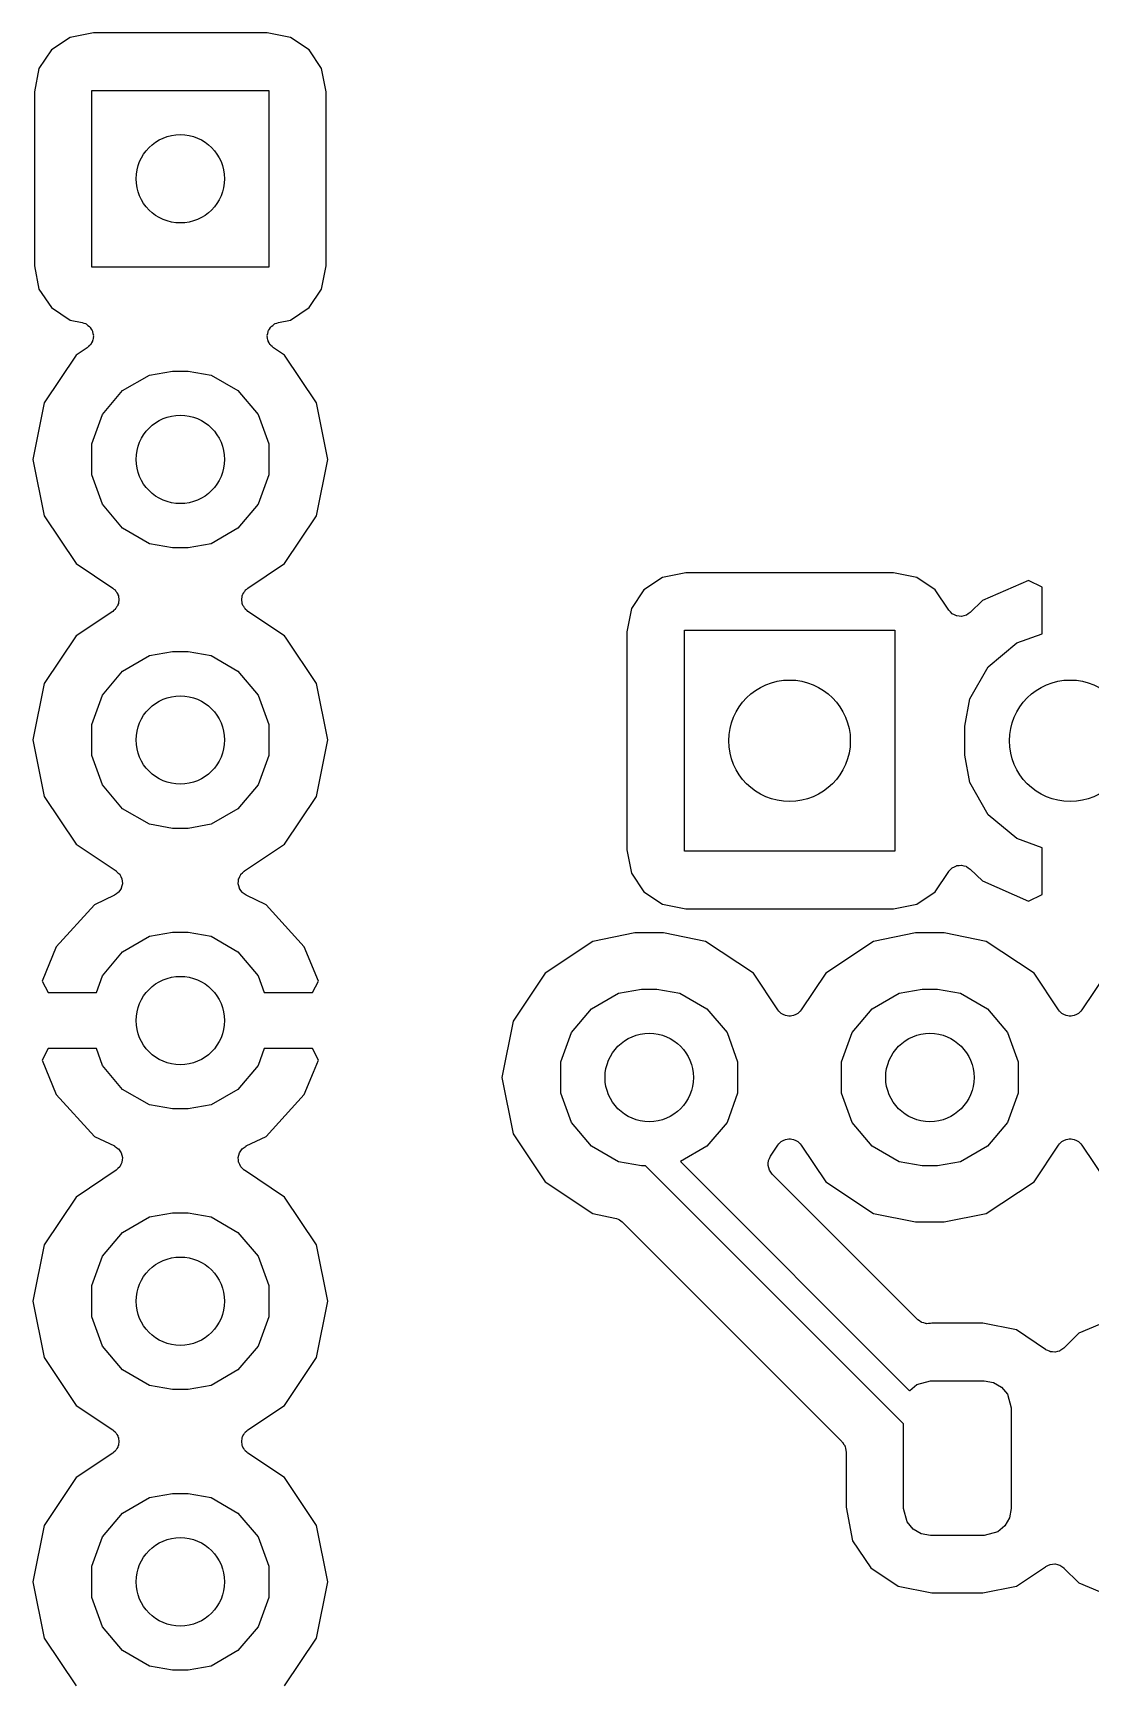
# Model space of a CAD drawing. Extents: x 202.7 to 262.5, y -125.5 to -33.7.
# Drawn here: x 241.85 to 251.41, y -90.74 to -75.85 of the extents above; entities that cross this region are included whole.
import ezdxf

# ---------------------------------------------------------------- set-up
doc = ezdxf.new("R2010")
doc.units = 0
doc.header["$MEASUREMENT"] = 0
doc.layers.add('BLACK', color=7, linetype='CONTINUOUS')

msp = doc.modelspace()

# ---------------------------------------------------------------- linework, layer by layer
at = {"layer": 'BLACK', "linetype": 'CONTINUOUS'}
for p, q in [((242.182, -75.8915), (242.014, -76.0038)), ((242.393, -75.8496), (242.182, -75.8915)), ((243.967, -75.8496), (242.393, -75.8496)), ((244.178, -75.8915), (243.967, -75.8496)), ((244.346, -76.0038), (244.178, -75.8915)), ((242.014, -76.0038), (241.901, -76.1718)), ((244.459, -76.1718), (244.346, -76.0038)), ((241.901, -76.1718), (241.86, -76.3825)), ((244.5, -76.3825), (244.459, -76.1718)), ((241.86, -76.3825), (241.86, -77.9575)), ((242.38, -77.97), (242.38, -76.37)), ((242.38, -76.37), (243.98, -76.37)), ((243.98, -76.37), (243.98, -77.97)), ((244.5, -77.9575), (244.5, -76.3825)), ((241.86, -77.9575), (241.901, -78.1682)), ((243.98, -77.97), (242.38, -77.97)), ((244.459, -78.1682), (244.5, -77.9575)), ((241.901, -78.1682), (242.014, -78.3362)), ((244.346, -78.3362), (244.459, -78.1682)), ((242.014, -78.3362), (242.182, -78.4485)), ((242.182, -78.4485), (242.291, -78.4702)), ((242.291, -78.4702), (242.306, -78.4762)), ((242.306, -78.4762), (242.322, -78.4809)), ((244.038, -78.4809), (244.054, -78.4762)), ((244.054, -78.4762), (244.069, -78.4702)), ((244.069, -78.4702), (244.178, -78.4485)), ((244.178, -78.4485), (244.346, -78.3362)), ((242.322, -78.4809), (242.327, -78.4842)), ((242.327, -78.4842), (242.332, -78.4862)), ((242.332, -78.4862), (242.344, -78.4972)), ((242.344, -78.4972), (242.358, -78.507)), ((242.358, -78.507), (242.361, -78.5116)), ((242.361, -78.5116), (242.365, -78.5153)), ((242.365, -78.5153), (242.373, -78.5298)), ((242.373, -78.5298), (242.382, -78.5436)), ((242.382, -78.5436), (242.384, -78.5491)), ((242.384, -78.5491), (242.386, -78.554)), ((242.386, -78.554), (242.389, -78.5704)), ((242.39, -78.6138), (242.388, -78.6303)), ((242.389, -78.5704), (242.393, -78.5865)), ((242.393, -78.5976), (242.39, -78.6138)), ((242.393, -78.5865), (242.392, -78.592)), ((242.392, -78.592), (242.393, -78.5976)), ((243.967, -78.5865), (243.971, -78.5704)), ((243.968, -78.592), (243.967, -78.5865)), ((243.967, -78.5976), (243.968, -78.592)), ((243.97, -78.6138), (243.967, -78.5976)), ((243.972, -78.6303), (243.97, -78.6138)), ((243.971, -78.5704), (243.974, -78.554)), ((243.974, -78.554), (243.976, -78.5491)), ((243.976, -78.5491), (243.978, -78.5436)), ((243.978, -78.5436), (243.987, -78.5298)), ((243.987, -78.5298), (243.995, -78.5153)), ((243.995, -78.5153), (243.999, -78.5116)), ((243.999, -78.5116), (244.002, -78.507)), ((244.002, -78.507), (244.016, -78.4972)), ((244.016, -78.4972), (244.028, -78.4862)), ((244.028, -78.4862), (244.033, -78.4842)), ((244.033, -78.4842), (244.038, -78.4809)), ((242.237, -78.767), (241.948, -79.1996)), ((242.337, -78.7004), (242.237, -78.767)), ((242.349, -78.6889), (242.337, -78.7004)), ((242.362, -78.6785), (242.349, -78.6889)), ((242.364, -78.6737), (242.362, -78.6785)), ((242.369, -78.6699), (242.364, -78.6737)), ((242.376, -78.655), (242.369, -78.6699)), ((242.384, -78.6408), (242.376, -78.655)), ((242.386, -78.6353), (242.384, -78.6408)), ((242.388, -78.6303), (242.386, -78.6353)), ((243.974, -78.6353), (243.972, -78.6303)), ((243.976, -78.6408), (243.974, -78.6353)), ((243.984, -78.655), (243.976, -78.6408)), ((243.991, -78.6699), (243.984, -78.655)), ((243.996, -78.6737), (243.991, -78.6699)), ((243.998, -78.6785), (243.996, -78.6737)), ((244.011, -78.6889), (243.998, -78.6785)), ((244.023, -78.7004), (244.011, -78.6889)), ((244.123, -78.767), (244.023, -78.7004)), ((244.412, -79.1996), (244.123, -78.767)), ((242.902, -78.9466), (243.11, -78.91)), ((243.11, -78.91), (243.25, -78.91)), ((243.25, -78.91), (243.458, -78.9466)), ((242.658, -79.0877), (242.902, -78.9466)), ((243.458, -78.9466), (243.702, -79.0877)), ((241.948, -79.1996), (241.846, -79.71)), ((242.476, -79.3038), (242.658, -79.0877)), ((243.702, -79.0877), (243.884, -79.3038)), ((244.514, -79.71), (244.412, -79.1996)), ((242.38, -79.5689), (242.476, -79.3038)), ((243.884, -79.3038), (243.98, -79.5689)), ((242.38, -79.8511), (242.38, -79.5689)), ((243.98, -79.5689), (243.98, -79.8511)), ((241.846, -79.71), (241.948, -80.2204)), ((244.412, -80.2204), (244.514, -79.71)), ((242.476, -80.1162), (242.38, -79.8511)), ((243.98, -79.8511), (243.884, -80.1162)), ((242.658, -80.3323), (242.476, -80.1162)), ((243.884, -80.1162), (243.702, -80.3323)), ((241.948, -80.2204), (242.237, -80.653)), ((244.123, -80.653), (244.412, -80.2204)), ((242.902, -80.4734), (242.658, -80.3323)), ((243.702, -80.3323), (243.458, -80.4734)), ((243.11, -80.51), (242.902, -80.4734)), ((243.25, -80.51), (243.11, -80.51)), ((243.458, -80.4734), (243.25, -80.51)), ((242.237, -80.653), (242.568, -80.8744)), ((243.792, -80.8744), (244.123, -80.653)), ((247.543, -80.7785), (247.375, -80.8908)), ((247.754, -80.7366), (247.543, -80.7785)), ((249.634, -80.7366), (247.754, -80.7366)), ((249.845, -80.7785), (249.634, -80.7366)), ((250.013, -80.8908), (249.845, -80.7785)), ((250.858, -80.8062), (250.439, -80.9882)), ((250.98, -80.8658), (250.858, -80.8062)), ((242.568, -80.8744), (242.578, -80.884)), ((242.578, -80.884), (242.589, -80.8922)), ((242.589, -80.8922), (242.594, -80.8991)), ((242.594, -80.8991), (242.6, -80.9049)), ((242.6, -80.9049), (242.606, -80.9173)), ((242.606, -80.9173), (242.614, -80.9289)), ((242.614, -80.9289), (242.616, -80.937)), ((242.616, -80.937), (242.62, -80.9445)), ((242.62, -80.9445), (242.621, -80.9582)), ((242.621, -81.0018), (242.62, -81.0155)), ((242.621, -80.9582), (242.624, -80.9717)), ((242.624, -80.9883), (242.621, -81.0018)), ((242.624, -80.9717), (242.624, -80.98)), ((242.624, -80.98), (242.624, -80.9883)), ((243.736, -80.9717), (243.739, -80.9582)), ((243.736, -80.98), (243.736, -80.9717)), ((243.736, -80.9883), (243.736, -80.98)), ((243.739, -81.0018), (243.736, -80.9883)), ((243.739, -80.9582), (243.74, -80.9445)), ((243.74, -81.0155), (243.739, -81.0018)), ((243.74, -80.9445), (243.744, -80.937)), ((243.744, -80.937), (243.746, -80.9289)), ((243.746, -80.9289), (243.754, -80.9173)), ((243.754, -80.9173), (243.76, -80.9049)), ((243.76, -80.9049), (243.766, -80.8991)), ((243.766, -80.8991), (243.771, -80.8922)), ((243.771, -80.8922), (243.782, -80.884)), ((243.782, -80.884), (243.792, -80.8744)), ((247.375, -80.8908), (247.263, -81.0588)), ((250.136, -81.0747), (250.013, -80.8908)), ((250.439, -80.9882), (250.33, -81.0949)), ((250.98, -81.2883), (250.98, -80.8658)), ((242.568, -81.0856), (242.237, -81.307)), ((242.578, -81.076), (242.568, -81.0856)), ((242.589, -81.0678), (242.578, -81.076)), ((242.594, -81.0609), (242.589, -81.0678)), ((242.6, -81.0551), (242.594, -81.0609)), ((242.606, -81.0427), (242.6, -81.0551)), ((242.614, -81.0311), (242.606, -81.0427)), ((242.616, -81.023), (242.614, -81.0311)), ((242.62, -81.0155), (242.616, -81.023)), ((243.744, -81.023), (243.74, -81.0155)), ((243.746, -81.0311), (243.744, -81.023)), ((243.754, -81.0427), (243.746, -81.0311)), ((243.76, -81.0551), (243.754, -81.0427)), ((243.766, -81.0609), (243.76, -81.0551)), ((243.771, -81.0678), (243.766, -81.0609)), ((243.782, -81.076), (243.771, -81.0678)), ((243.792, -81.0856), (243.782, -81.076)), ((244.123, -81.307), (243.792, -81.0856)), ((247.263, -81.0588), (247.221, -81.2695)), ((250.136, -81.0752), (250.136, -81.0747)), ((250.136, -81.0759), (250.136, -81.0752)), ((250.151, -81.0911), (250.136, -81.0759)), ((250.166, -81.1066), (250.151, -81.0911)), ((250.167, -81.1069), (250.166, -81.1066)), ((250.167, -81.1074), (250.167, -81.1069)), ((250.187, -81.1166), (250.167, -81.1074)), ((250.206, -81.1261), (250.187, -81.1166)), ((250.207, -81.1265), (250.206, -81.1261)), ((250.206, -81.1261), (250.206, -81.1261)), ((250.228, -81.1286), (250.207, -81.1265)), ((250.25, -81.1309), (250.228, -81.1286)), ((250.251, -81.1308), (250.25, -81.1307)), ((250.25, -81.1307), (250.25, -81.1309)), ((250.272, -81.1254), (250.251, -81.1308)), ((250.292, -81.1204), (250.272, -81.1254)), ((250.293, -81.12), (250.292, -81.1204)), ((250.294, -81.1198), (250.293, -81.12)), ((250.311, -81.1077), (250.294, -81.1198)), ((250.329, -81.0959), (250.311, -81.1077)), ((250.33, -81.0949), (250.329, -81.0953)), ((250.329, -81.0953), (250.329, -81.0959)), ((242.237, -81.307), (241.948, -81.7396)), ((244.137, -81.3276), (244.123, -81.307)), ((247.221, -81.2695), (247.221, -83.2445)), ((247.742, -83.257), (247.742, -81.257)), ((247.742, -81.257), (249.646, -81.257)), ((249.646, -81.257), (249.646, -83.257)), ((250.75, -81.3719), (250.98, -81.2883)), ((242.902, -81.4866), (243.11, -81.45)), ((243.11, -81.45), (243.25, -81.45)), ((243.25, -81.45), (243.458, -81.4866)), ((244.412, -81.7396), (244.137, -81.3276)), ((250.493, -81.5878), (250.75, -81.3719)), ((242.658, -81.6277), (242.902, -81.4866)), ((243.458, -81.4866), (243.702, -81.6277)), ((250.325, -81.8787), (250.493, -81.5878)), ((241.948, -81.7396), (241.846, -82.25)), ((242.476, -81.8438), (242.658, -81.6277)), ((243.702, -81.6277), (243.884, -81.8438)), ((244.514, -82.25), (244.412, -81.7396)), ((242.38, -82.1089), (242.476, -81.8438)), ((243.884, -81.8438), (243.98, -82.1089)), ((250.281, -82.1262), (250.325, -81.8787)), ((242.38, -82.3911), (242.38, -82.1089)), ((243.98, -82.1089), (243.98, -82.3911)), ((250.281, -82.3878), (250.281, -82.1262)), ((241.846, -82.25), (241.948, -82.7604)), ((244.412, -82.7604), (244.514, -82.25)), ((242.476, -82.6562), (242.38, -82.3911)), ((243.98, -82.3911), (243.884, -82.6562)), ((250.325, -82.6353), (250.281, -82.3878)), ((250.493, -82.9262), (250.325, -82.6353)), ((241.948, -82.7604), (242.237, -83.193)), ((242.658, -82.8723), (242.476, -82.6562)), ((243.884, -82.6562), (243.702, -82.8723)), ((244.123, -83.193), (244.412, -82.7604)), ((242.902, -83.0134), (242.658, -82.8723)), ((243.702, -82.8723), (243.458, -83.0134)), ((250.75, -83.1421), (250.493, -82.9262)), ((243.11, -83.05), (242.902, -83.0134)), ((243.25, -83.05), (243.11, -83.05)), ((243.458, -83.0134), (243.25, -83.05)), ((242.237, -83.193), (242.6, -83.4353)), ((243.76, -83.4353), (244.123, -83.193)), ((247.221, -83.2445), (247.263, -83.4552)), ((250.98, -83.2257), (250.75, -83.1421)), ((250.98, -83.6482), (250.98, -83.2257)), ((249.646, -83.257), (247.742, -83.257)), ((250.187, -83.3974), (250.206, -83.3879)), ((250.206, -83.3879), (250.207, -83.3875)), ((250.206, -83.3879), (250.206, -83.3879)), ((250.207, -83.3875), (250.228, -83.3854)), ((250.228, -83.3854), (250.25, -83.3831)), ((250.25, -83.3831), (250.25, -83.3833)), ((250.25, -83.3833), (250.251, -83.3832)), ((250.251, -83.3832), (250.272, -83.3886)), ((250.272, -83.3886), (250.292, -83.3936)), ((250.292, -83.3936), (250.293, -83.394)), ((250.293, -83.394), (250.294, -83.3942)), ((250.294, -83.3942), (250.311, -83.4063)), ((242.6, -83.4353), (242.6, -83.4361)), ((242.6, -83.4361), (242.601, -83.4365)), ((242.601, -83.4365), (242.616, -83.4513)), ((242.616, -83.4513), (242.632, -83.4659)), ((242.632, -83.4659), (242.632, -83.4668)), ((242.632, -83.4668), (242.633, -83.4675)), ((242.633, -83.4675), (242.642, -83.4865)), ((242.642, -83.4865), (242.651, -83.5054)), ((242.651, -83.5054), (242.651, -83.5064)), ((242.651, -83.5064), (242.652, -83.5074)), ((242.652, -83.5074), (242.654, -83.5283)), ((242.654, -83.5283), (242.656, -83.5493)), ((243.704, -83.5493), (243.706, -83.5284)), ((243.706, -83.5284), (243.708, -83.5074)), ((243.708, -83.5074), (243.709, -83.5064)), ((243.709, -83.5054), (243.718, -83.4865)), ((243.709, -83.5064), (243.709, -83.5054)), ((243.718, -83.4865), (243.727, -83.4675)), ((243.727, -83.4675), (243.728, -83.4668)), ((243.728, -83.4659), (243.744, -83.4513)), ((243.728, -83.4668), (243.728, -83.4659)), ((243.744, -83.4513), (243.759, -83.4365)), ((243.759, -83.4365), (243.76, -83.4361)), ((243.76, -83.4361), (243.76, -83.4353)), ((247.263, -83.4552), (247.375, -83.6232)), ((250.013, -83.6232), (250.136, -83.4393)), ((250.136, -83.4381), (250.151, -83.4229)), ((250.136, -83.4388), (250.136, -83.4381)), ((250.136, -83.4393), (250.136, -83.4388)), ((250.151, -83.4229), (250.166, -83.4074)), ((250.166, -83.4074), (250.167, -83.4071)), ((250.167, -83.4066), (250.187, -83.3974)), ((250.167, -83.4071), (250.167, -83.4066)), ((250.311, -83.4063), (250.329, -83.4181)), ((250.329, -83.4181), (250.329, -83.4187)), ((250.329, -83.4187), (250.33, -83.4191)), ((250.33, -83.4191), (250.439, -83.5258)), ((250.439, -83.5258), (250.858, -83.7078)), ((242.583, -83.6557), (242.402, -83.7416)), ((242.584, -83.6551), (242.583, -83.6557)), ((242.585, -83.6548), (242.584, -83.6551)), ((242.602, -83.6424), (242.585, -83.6548)), ((242.619, -83.6302), (242.602, -83.6424)), ((242.62, -83.6294), (242.619, -83.6302)), ((242.621, -83.6288), (242.62, -83.6294)), ((242.633, -83.6113), (242.621, -83.6288)), ((242.645, -83.594), (242.633, -83.6113)), ((242.65, -83.5716), (242.645, -83.5921)), ((242.645, -83.5921), (242.645, -83.593)), ((242.645, -83.593), (242.645, -83.594)), ((242.656, -83.5513), (242.65, -83.5716)), ((242.656, -83.5493), (242.656, -83.5503)), ((242.656, -83.5503), (242.656, -83.5513)), ((243.704, -83.5503), (243.704, -83.5493)), ((243.704, -83.5513), (243.704, -83.5503)), ((243.71, -83.5716), (243.704, -83.5513)), ((243.715, -83.5921), (243.71, -83.5716)), ((243.715, -83.593), (243.715, -83.5921)), ((243.715, -83.594), (243.715, -83.593)), ((243.727, -83.6113), (243.715, -83.594)), ((243.739, -83.6288), (243.727, -83.6113)), ((243.74, -83.6294), (243.739, -83.6288)), ((243.741, -83.6302), (243.74, -83.6294)), ((243.758, -83.6424), (243.741, -83.6302)), ((243.775, -83.6548), (243.758, -83.6424)), ((243.776, -83.6551), (243.775, -83.6548)), ((243.777, -83.6557), (243.776, -83.6551)), ((243.958, -83.7416), (243.777, -83.6557)), ((247.375, -83.6232), (247.543, -83.7355)), ((249.845, -83.7355), (250.013, -83.6232)), ((250.858, -83.7078), (250.98, -83.6482)), ((242.402, -83.7416), (242.058, -84.1215)), ((244.302, -84.1215), (243.958, -83.7416)), ((247.543, -83.7355), (247.754, -83.7774)), ((247.754, -83.7774), (249.634, -83.7774)), ((249.634, -83.7774), (249.845, -83.7355)), ((242.902, -84.0266), (243.11, -83.99)), ((243.11, -83.99), (243.25, -83.99)), ((243.25, -83.99), (243.458, -84.0266)), ((242.058, -84.1215), (241.929, -84.4332)), ((242.658, -84.1677), (242.902, -84.0266)), ((243.458, -84.0266), (243.702, -84.1677)), ((244.431, -84.4332), (244.302, -84.1215)), ((246.914, -84.0729), (246.481, -84.362)), ((247.295, -83.997), (246.914, -84.0729)), ((247.553, -83.997), (247.295, -83.997)), ((247.934, -84.0729), (247.553, -83.997)), ((248.367, -84.362), (247.934, -84.0729)), ((249.454, -84.0729), (249.021, -84.362)), ((249.835, -83.997), (249.454, -84.0729)), ((250.093, -83.997), (249.835, -83.997)), ((250.474, -84.0729), (250.093, -83.997)), ((250.907, -84.362), (250.474, -84.0729)), ((242.476, -84.3838), (242.658, -84.1677)), ((243.702, -84.1677), (243.884, -84.3838)), ((241.929, -84.4332), (241.985, -84.536)), ((242.421, -84.536), (242.476, -84.3838)), ((243.884, -84.3838), (243.939, -84.536)), ((244.375, -84.536), (244.431, -84.4332)), ((246.481, -84.362), (246.192, -84.7946)), ((248.588, -84.6933), (248.367, -84.362)), ((249.021, -84.362), (248.8, -84.6933)), ((251.128, -84.6933), (250.907, -84.362)), ((251.561, -84.362), (251.34, -84.6933)), ((241.985, -84.536), (242.421, -84.536)), ((243.939, -84.536), (244.375, -84.536)), ((246.902, -84.6827), (247.146, -84.5416)), ((247.146, -84.5416), (247.354, -84.505)), ((247.354, -84.505), (247.494, -84.505)), ((247.494, -84.505), (247.702, -84.5416)), ((247.702, -84.5416), (247.946, -84.6827)), ((249.442, -84.6827), (249.686, -84.5416)), ((249.686, -84.5416), (249.894, -84.505)), ((249.894, -84.505), (250.034, -84.505)), ((250.034, -84.505), (250.242, -84.5416)), ((250.242, -84.5416), (250.486, -84.6827)), ((246.72, -84.8988), (246.902, -84.6827)), ((247.946, -84.6827), (248.128, -84.8988)), ((248.598, -84.7033), (248.588, -84.6933)), ((248.606, -84.7145), (248.598, -84.7033)), ((248.613, -84.7191), (248.606, -84.7145)), ((248.619, -84.7252), (248.613, -84.7191)), ((248.631, -84.7313), (248.619, -84.7252)), ((248.643, -84.739), (248.631, -84.7313)), ((248.757, -84.7313), (248.745, -84.739)), ((248.769, -84.7252), (248.757, -84.7313)), ((248.775, -84.7191), (248.769, -84.7252)), ((248.782, -84.7145), (248.775, -84.7191)), ((248.79, -84.7033), (248.782, -84.7145)), ((248.8, -84.6933), (248.79, -84.7033)), ((249.26, -84.8988), (249.442, -84.6827)), ((250.486, -84.6827), (250.668, -84.8988)), ((251.138, -84.7033), (251.128, -84.6933)), ((251.146, -84.7145), (251.138, -84.7033)), ((251.153, -84.7191), (251.146, -84.7145)), ((251.159, -84.7252), (251.153, -84.7191)), ((251.171, -84.7313), (251.159, -84.7252)), ((251.183, -84.739), (251.171, -84.7313)), ((251.297, -84.7313), (251.285, -84.739)), ((251.309, -84.7252), (251.297, -84.7313)), ((251.315, -84.7191), (251.309, -84.7252)), ((251.322, -84.7145), (251.315, -84.7191)), ((251.33, -84.7033), (251.322, -84.7145)), ((251.34, -84.6933), (251.33, -84.7033)), ((246.192, -84.7946), (246.09, -85.305)), ((248.651, -84.741), (248.643, -84.739)), ((248.658, -84.7447), (248.651, -84.741)), ((248.672, -84.7462), (248.658, -84.7447)), ((248.686, -84.7495), (248.672, -84.7462)), ((248.694, -84.7486), (248.686, -84.7495)), ((248.702, -84.7495), (248.694, -84.7486)), ((248.716, -84.7462), (248.702, -84.7495)), ((248.73, -84.7447), (248.716, -84.7462)), ((248.737, -84.741), (248.73, -84.7447)), ((248.745, -84.739), (248.737, -84.741)), ((251.191, -84.741), (251.183, -84.739)), ((251.198, -84.7447), (251.191, -84.741)), ((251.212, -84.7462), (251.198, -84.7447)), ((251.226, -84.7495), (251.212, -84.7462)), ((251.234, -84.7486), (251.226, -84.7495)), ((251.242, -84.7495), (251.234, -84.7486)), ((251.256, -84.7462), (251.242, -84.7495)), ((251.27, -84.7447), (251.256, -84.7462)), ((251.277, -84.741), (251.27, -84.7447)), ((251.285, -84.739), (251.277, -84.741)), ((246.624, -85.1639), (246.72, -84.8988)), ((248.128, -84.8988), (248.224, -85.1639)), ((249.164, -85.1639), (249.26, -84.8988)), ((250.668, -84.8988), (250.764, -85.1639)), ((241.985, -85.044), (241.929, -85.1468)), ((241.929, -85.1468), (242.058, -85.4585)), ((242.421, -85.044), (241.985, -85.044)), ((242.476, -85.1962), (242.421, -85.044)), ((243.939, -85.044), (243.884, -85.1962)), ((244.375, -85.044), (243.939, -85.044)), ((244.431, -85.1468), (244.375, -85.044)), ((244.386, -85.2564), (244.431, -85.1468)), ((246.624, -85.4461), (246.624, -85.1639)), ((248.224, -85.1639), (248.224, -85.4461)), ((249.164, -85.4461), (249.164, -85.1639)), ((250.764, -85.1639), (250.764, -85.4461)), ((242.658, -85.4123), (242.476, -85.1962)), ((243.884, -85.1962), (243.702, -85.4123)), ((244.302, -85.4585), (244.386, -85.2564)), ((244.386, -85.2564), (244.386, -85.2564)), ((246.09, -85.305), (246.192, -85.8154)), ((242.058, -85.4585), (242.402, -85.8384)), ((242.902, -85.5534), (242.658, -85.4123)), ((243.702, -85.4123), (243.458, -85.5534)), ((243.958, -85.8384), (244.302, -85.4585)), ((246.72, -85.7112), (246.624, -85.4461)), ((248.224, -85.4461), (248.128, -85.7112)), ((249.26, -85.7112), (249.164, -85.4461)), ((250.764, -85.4461), (250.668, -85.7112)), ((243.11, -85.59), (242.902, -85.5534)), ((243.25, -85.59), (243.11, -85.59)), ((243.458, -85.5534), (243.25, -85.59)), ((246.902, -85.9273), (246.72, -85.7112)), ((248.128, -85.7112), (247.946, -85.9273)), ((249.442, -85.9273), (249.26, -85.7112)), ((250.668, -85.7112), (250.486, -85.9273)), ((242.402, -85.8384), (242.583, -85.9243)), ((242.583, -85.9243), (242.584, -85.9249)), ((242.584, -85.9249), (242.585, -85.9252)), ((242.585, -85.9252), (242.602, -85.9376)), ((243.758, -85.9376), (243.775, -85.9252)), ((243.775, -85.9252), (243.776, -85.9249)), ((243.776, -85.9249), (243.777, -85.9243)), ((243.777, -85.9243), (243.958, -85.8384)), ((246.192, -85.8154), (246.481, -86.248)), ((248.521, -86.0183), (248.588, -85.9167)), ((248.588, -85.9167), (248.598, -85.9067)), ((248.598, -85.9067), (248.606, -85.8955)), ((248.606, -85.8955), (248.613, -85.8909)), ((248.613, -85.8909), (248.619, -85.8848)), ((248.619, -85.8848), (248.631, -85.8787)), ((248.631, -85.8787), (248.643, -85.871)), ((248.643, -85.871), (248.651, -85.869)), ((248.651, -85.869), (248.658, -85.8653)), ((248.658, -85.8653), (248.672, -85.8638)), ((248.672, -85.8638), (248.686, -85.8605)), ((248.686, -85.8605), (248.694, -85.8614)), ((248.694, -85.8614), (248.702, -85.8605)), ((248.702, -85.8605), (248.716, -85.8638)), ((248.716, -85.8638), (248.73, -85.8653)), ((248.73, -85.8653), (248.737, -85.869)), ((248.737, -85.869), (248.745, -85.871)), ((248.745, -85.871), (248.757, -85.8787)), ((248.757, -85.8787), (248.769, -85.8848)), ((248.769, -85.8848), (248.775, -85.8909)), ((248.775, -85.8909), (248.782, -85.8955)), ((248.782, -85.8955), (248.79, -85.9067)), ((248.79, -85.9067), (248.8, -85.9167)), ((248.8, -85.9167), (249.021, -86.248)), ((250.907, -86.248), (251.128, -85.9167)), ((251.128, -85.9167), (251.138, -85.9067)), ((251.138, -85.9067), (251.146, -85.8955)), ((251.146, -85.8955), (251.153, -85.8909)), ((251.153, -85.8909), (251.159, -85.8848)), ((251.159, -85.8848), (251.171, -85.8787)), ((251.171, -85.8787), (251.183, -85.871)), ((251.183, -85.871), (251.191, -85.869)), ((251.191, -85.869), (251.198, -85.8653)), ((251.198, -85.8653), (251.212, -85.8638)), ((251.212, -85.8638), (251.226, -85.8605)), ((251.226, -85.8605), (251.234, -85.8614)), ((251.234, -85.8614), (251.242, -85.8605)), ((251.242, -85.8605), (251.256, -85.8638)), ((251.256, -85.8638), (251.27, -85.8653)), ((251.27, -85.8653), (251.277, -85.869)), ((251.277, -85.869), (251.285, -85.871)), ((251.285, -85.871), (251.297, -85.8787)), ((251.297, -85.8787), (251.309, -85.8848)), ((251.309, -85.8848), (251.315, -85.8909)), ((251.315, -85.8909), (251.322, -85.8955)), ((251.322, -85.8955), (251.33, -85.9067)), ((251.33, -85.9067), (251.34, -85.9167)), ((251.34, -85.9167), (251.561, -86.248)), ((242.602, -85.9376), (242.619, -85.9498)), ((242.619, -85.9498), (242.62, -85.9506)), ((242.62, -85.9506), (242.621, -85.9512)), ((242.621, -85.9512), (242.633, -85.9687)), ((242.633, -85.9687), (242.645, -85.986)), ((242.651, -86.0746), (242.642, -86.0935)), ((242.645, -85.986), (242.645, -85.987)), ((242.645, -85.987), (242.645, -85.9879)), ((242.645, -85.9879), (242.65, -86.0083)), ((242.65, -86.0083), (242.656, -86.0287)), ((242.652, -86.0726), (242.651, -86.0736)), ((242.651, -86.0736), (242.651, -86.0746)), ((242.654, -86.0517), (242.652, -86.0726)), ((242.656, -86.0307), (242.654, -86.0517)), ((242.656, -86.0287), (242.656, -86.0297)), ((242.656, -86.0297), (242.656, -86.0307)), ((243.704, -86.0287), (243.71, -86.0083)), ((243.704, -86.0297), (243.704, -86.0287)), ((243.704, -86.0307), (243.704, -86.0297)), ((243.706, -86.0516), (243.704, -86.0307)), ((243.708, -86.0726), (243.706, -86.0516)), ((243.709, -86.0736), (243.708, -86.0726)), ((243.709, -86.0746), (243.709, -86.0736)), ((243.718, -86.0935), (243.709, -86.0746)), ((243.71, -86.0083), (243.715, -85.9879)), ((243.715, -85.986), (243.727, -85.9687)), ((243.715, -85.987), (243.715, -85.986)), ((243.715, -85.9879), (243.715, -85.987)), ((243.727, -85.9687), (243.739, -85.9512)), ((243.739, -85.9512), (243.74, -85.9506)), ((243.74, -85.9506), (243.741, -85.9498)), ((243.741, -85.9498), (243.758, -85.9376)), ((247.146, -86.0684), (246.902, -85.9273)), ((247.354, -86.105), (247.146, -86.0684)), ((247.946, -85.9273), (247.706, -86.0662)), ((247.706, -86.0662), (249.78, -88.1407)), ((248.501, -86.0793), (248.503, -86.0586)), ((248.503, -86.056), (248.512, -86.0372)), ((248.503, -86.0573), (248.503, -86.056)), ((248.503, -86.0586), (248.503, -86.0573)), ((248.512, -86.0372), (248.521, -86.0183)), ((249.686, -86.0684), (249.442, -85.9273)), ((249.894, -86.105), (249.686, -86.0684)), ((250.242, -86.0684), (250.034, -86.105)), ((250.486, -85.9273), (250.242, -86.0684)), ((242.6, -86.1446), (242.237, -86.387)), ((242.601, -86.1435), (242.6, -86.1439)), ((242.6, -86.1439), (242.6, -86.1446)), ((242.616, -86.1287), (242.601, -86.1435)), ((242.632, -86.1141), (242.616, -86.1287)), ((242.633, -86.1125), (242.632, -86.1132)), ((242.632, -86.1132), (242.632, -86.1141)), ((242.642, -86.0935), (242.633, -86.1125)), ((243.727, -86.1125), (243.718, -86.0935)), ((243.728, -86.1132), (243.727, -86.1125)), ((243.728, -86.1141), (243.728, -86.1132)), ((243.744, -86.1287), (243.728, -86.1141)), ((243.759, -86.1435), (243.744, -86.1287)), ((243.76, -86.1439), (243.759, -86.1435)), ((243.76, -86.1446), (243.76, -86.1439)), ((244.123, -86.387), (243.76, -86.1446)), ((247.391, -86.105), (247.354, -86.105)), ((249.725, -88.4393), (247.391, -86.105)), ((248.5, -86.0999), (248.501, -86.0793)), ((248.5, -86.1012), (248.5, -86.0999)), ((248.5, -86.1026), (248.5, -86.1012)), ((248.506, -86.1225), (248.5, -86.1026)), ((248.511, -86.1425), (248.506, -86.1225)), ((248.512, -86.1436), (248.511, -86.1425)), ((248.512, -86.145), (248.512, -86.1436)), ((248.524, -86.1617), (248.512, -86.145)), ((248.536, -86.1786), (248.524, -86.1617)), ((249.855, -87.4972), (248.536, -86.1786)), ((250.034, -86.105), (249.894, -86.105)), ((246.481, -86.248), (246.914, -86.5371)), ((249.021, -86.248), (249.454, -86.5371)), ((250.474, -86.5371), (250.907, -86.248)), ((242.237, -86.387), (241.948, -86.8196)), ((244.412, -86.8196), (244.123, -86.387)), ((242.658, -86.7077), (242.902, -86.5666)), ((242.902, -86.5666), (243.11, -86.53)), ((243.11, -86.53), (243.25, -86.53)), ((243.25, -86.53), (243.458, -86.5666)), ((243.458, -86.5666), (243.702, -86.7077)), ((246.914, -86.5371), (247.114, -86.577)), ((247.114, -86.577), (247.128, -86.5825)), ((247.128, -86.5825), (247.143, -86.5864)), ((247.143, -86.5864), (247.149, -86.5904)), ((247.149, -86.5904), (247.155, -86.5929)), ((247.155, -86.5929), (247.167, -86.603)), ((247.167, -86.603), (247.179, -86.6117)), ((247.179, -86.6117), (249.167, -88.6001)), ((249.454, -86.5371), (249.835, -86.613)), ((249.835, -86.613), (250.093, -86.613)), ((250.093, -86.613), (250.474, -86.5371)), ((241.948, -86.8196), (241.846, -87.33)), ((242.476, -86.9238), (242.658, -86.7077)), ((243.702, -86.7077), (243.884, -86.9238)), ((244.514, -87.33), (244.412, -86.8196)), ((242.38, -87.1889), (242.476, -86.9238)), ((243.884, -86.9238), (243.98, -87.1889)), ((242.38, -87.4711), (242.38, -87.1889)), ((243.98, -87.1889), (243.98, -87.4711)), ((241.846, -87.33), (241.948, -87.8404)), ((244.412, -87.8404), (244.514, -87.33)), ((242.476, -87.7362), (242.38, -87.4711)), ((243.98, -87.4711), (243.884, -87.7362)), ((249.87, -87.5075), (249.855, -87.4972)), ((249.884, -87.5187), (249.87, -87.5075)), ((249.888, -87.52), (249.884, -87.5187)), ((249.891, -87.5225), (249.888, -87.52)), ((249.908, -87.5271), (249.891, -87.5225)), ((249.925, -87.5329), (249.908, -87.5271)), ((249.93, -87.5328), (249.925, -87.5329)), ((249.934, -87.5339), (249.93, -87.5328)), ((249.951, -87.5323), (249.934, -87.5339)), ((249.969, -87.5319), (249.951, -87.5323)), ((249.981, -87.5296), (249.969, -87.5319)), ((250.444, -87.5296), (249.981, -87.5296)), ((250.748, -87.59), (250.444, -87.5296)), ((251.499, -87.542), (251.312, -87.6193)), ((251.011, -87.7658), (250.748, -87.59)), ((251.312, -87.6193), (251.177, -87.7546)), ((241.948, -87.8404), (242.237, -88.273)), ((242.658, -87.9523), (242.476, -87.7362)), ((243.884, -87.7362), (243.702, -87.9523)), ((244.123, -88.273), (244.412, -87.8404)), ((251.012, -87.7672), (251.011, -87.7658)), ((251.013, -87.7678), (251.012, -87.7672)), ((251.014, -87.7688), (251.013, -87.7678)), ((251.033, -87.7775), (251.014, -87.7688)), ((251.052, -87.7867), (251.033, -87.7775)), ((251.053, -87.7869), (251.052, -87.7867)), ((251.054, -87.7874), (251.053, -87.7869)), ((251.075, -87.7892), (251.054, -87.7874)), ((251.096, -87.7915), (251.075, -87.7892)), ((251.097, -87.7912), (251.096, -87.7915)), ((251.098, -87.7913), (251.097, -87.7912)), ((251.118, -87.7859), (251.098, -87.7913)), ((251.138, -87.781), (251.118, -87.7859)), ((251.14, -87.7802), (251.138, -87.781)), ((251.141, -87.7799), (251.14, -87.7802)), ((251.158, -87.768), (251.141, -87.7799)), ((251.175, -87.7565), (251.158, -87.768)), ((251.176, -87.7554), (251.175, -87.7565)), ((251.177, -87.7546), (251.176, -87.7554)), ((242.902, -88.0934), (242.658, -87.9523)), ((243.702, -87.9523), (243.458, -88.0934)), ((243.11, -88.13), (242.902, -88.0934)), ((243.25, -88.13), (243.11, -88.13)), ((243.458, -88.0934), (243.25, -88.13)), ((249.78, -88.1407), (249.782, -88.1371)), ((249.782, -88.1371), (249.847, -88.0827)), ((249.847, -88.0827), (249.969, -88.05)), ((249.969, -88.05), (250.456, -88.05)), ((250.456, -88.05), (250.54, -88.0647)), ((250.54, -88.0647), (250.613, -88.107)), ((250.613, -88.107), (250.667, -88.1719)), ((242.237, -88.273), (242.568, -88.4944)), ((243.792, -88.4944), (244.123, -88.273)), ((250.667, -88.1719), (250.7, -88.2938)), ((250.7, -88.2938), (250.7, -89.2062)), ((249.725, -89.2062), (249.725, -88.4393)), ((242.568, -88.4944), (242.578, -88.504)), ((242.578, -88.504), (242.589, -88.5122)), ((242.589, -88.5122), (242.594, -88.5191)), ((242.594, -88.5191), (242.6, -88.5249)), ((242.6, -88.5249), (242.606, -88.5373)), ((242.606, -88.5373), (242.614, -88.5489)), ((242.614, -88.5489), (242.616, -88.557)), ((242.616, -88.557), (242.62, -88.5645)), ((242.62, -88.5645), (242.621, -88.5782)), ((242.621, -88.5782), (242.624, -88.5917)), ((242.624, -88.5917), (242.624, -88.6)), ((242.624, -88.6), (242.624, -88.6083)), ((243.736, -88.5917), (243.739, -88.5782)), ((243.736, -88.6), (243.736, -88.5917)), ((243.736, -88.6083), (243.736, -88.6)), ((243.739, -88.5782), (243.74, -88.5645)), ((243.74, -88.5645), (243.744, -88.557)), ((243.744, -88.557), (243.746, -88.5489)), ((243.746, -88.5489), (243.754, -88.5373)), ((243.754, -88.5373), (243.76, -88.5249)), ((243.76, -88.5249), (243.766, -88.5191)), ((243.766, -88.5191), (243.771, -88.5122)), ((243.771, -88.5122), (243.782, -88.504)), ((243.782, -88.504), (243.792, -88.4944)), ((249.167, -88.6001), (249.171, -88.6046)), ((249.171, -88.6046), (249.175, -88.6082)), ((242.568, -88.7056), (242.237, -88.927)), ((242.578, -88.696), (242.568, -88.7056)), ((242.589, -88.6878), (242.578, -88.696)), ((242.594, -88.6809), (242.589, -88.6878)), ((242.6, -88.6751), (242.594, -88.6809)), ((242.606, -88.6627), (242.6, -88.6751)), ((242.614, -88.6511), (242.606, -88.6627)), ((242.616, -88.643), (242.614, -88.6511)), ((242.62, -88.6355), (242.616, -88.643)), ((242.621, -88.6218), (242.62, -88.6355)), ((242.624, -88.6083), (242.621, -88.6218)), ((243.739, -88.6218), (243.736, -88.6083)), ((243.74, -88.6355), (243.739, -88.6218)), ((243.744, -88.643), (243.74, -88.6355)), ((243.746, -88.6511), (243.744, -88.643)), ((243.754, -88.6627), (243.746, -88.6511)), ((243.76, -88.6751), (243.754, -88.6627)), ((243.766, -88.6809), (243.76, -88.6751)), ((243.771, -88.6878), (243.766, -88.6809)), ((243.782, -88.696), (243.771, -88.6878)), ((243.792, -88.7056), (243.782, -88.696)), ((244.123, -88.927), (243.792, -88.7056)), ((249.175, -88.6082), (249.183, -88.6226)), ((249.183, -88.6226), (249.193, -88.6362)), ((249.193, -88.6362), (249.194, -88.6416)), ((249.194, -88.6416), (249.197, -88.6464)), ((249.197, -88.6464), (249.2, -88.6628)), ((249.2, -88.6628), (249.204, -88.6788)), ((249.204, -88.6788), (249.204, -88.6844)), ((249.204, -88.6844), (249.205, -88.6899)), ((249.205, -88.6899), (249.205, -89.1937)), ((242.237, -88.927), (241.948, -89.3596)), ((244.412, -89.3596), (244.123, -88.927)), ((242.658, -89.2477), (242.902, -89.1066)), ((242.902, -89.1066), (243.11, -89.07)), ((243.11, -89.07), (243.25, -89.07)), ((243.25, -89.07), (243.458, -89.1066)), ((243.458, -89.1066), (243.702, -89.2477)), ((249.205, -89.1937), (249.265, -89.4977)), ((242.476, -89.4638), (242.658, -89.2477)), ((243.702, -89.2477), (243.884, -89.4638)), ((249.758, -89.3281), (249.725, -89.2062)), ((249.812, -89.393), (249.758, -89.3281)), ((250.685, -89.2896), (250.643, -89.3629)), ((250.7, -89.2062), (250.685, -89.2896)), ((241.948, -89.3596), (241.846, -89.87)), ((242.38, -89.7289), (242.476, -89.4638)), ((243.884, -89.4638), (243.98, -89.7289)), ((244.514, -89.87), (244.412, -89.3596)), ((249.265, -89.4977), (249.43, -89.7449)), ((249.885, -89.4353), (249.812, -89.393)), ((249.969, -89.45), (249.885, -89.4353)), ((250.456, -89.45), (249.969, -89.45)), ((250.578, -89.4173), (250.456, -89.45)), ((250.643, -89.3629), (250.578, -89.4173)), ((242.38, -90.0111), (242.38, -89.7289)), ((243.98, -89.7289), (243.98, -90.0111)), ((249.43, -89.7449), (249.677, -89.91)), ((250.748, -89.91), (251.011, -89.7342)), ((251.011, -89.7342), (251.012, -89.7328)), ((251.012, -89.7328), (251.013, -89.7322)), ((251.013, -89.7322), (251.014, -89.7312)), ((251.014, -89.7312), (251.033, -89.7225)), ((251.033, -89.7225), (251.052, -89.7133)), ((251.052, -89.7133), (251.053, -89.7131)), ((251.053, -89.7131), (251.054, -89.7126)), ((251.054, -89.7126), (251.075, -89.7108)), ((251.075, -89.7108), (251.096, -89.7085)), ((251.096, -89.7085), (251.097, -89.7088)), ((251.097, -89.7088), (251.098, -89.7087)), ((251.098, -89.7087), (251.118, -89.7141)), ((251.118, -89.7141), (251.138, -89.719)), ((251.138, -89.719), (251.14, -89.7198)), ((251.14, -89.7198), (251.141, -89.7201)), ((251.141, -89.7201), (251.158, -89.732)), ((251.158, -89.732), (251.175, -89.7435)), ((251.175, -89.7435), (251.176, -89.7446)), ((251.176, -89.7446), (251.177, -89.7454)), ((251.177, -89.7454), (251.312, -89.8807)), ((241.846, -89.87), (241.948, -90.3804)), ((244.412, -90.3804), (244.514, -89.87)), ((249.677, -89.91), (249.981, -89.9704)), ((250.444, -89.9704), (250.748, -89.91)), ((251.312, -89.8807), (251.499, -89.958)), ((242.476, -90.2762), (242.38, -90.0111)), ((243.98, -90.0111), (243.884, -90.2762)), ((249.981, -89.9704), (250.444, -89.9704)), ((241.948, -90.3804), (242.237, -90.813)), ((242.658, -90.4923), (242.476, -90.2762)), ((243.884, -90.2762), (243.702, -90.4923)), ((244.123, -90.813), (244.412, -90.3804)), ((242.902, -90.6334), (242.658, -90.4923)), ((243.702, -90.4923), (243.458, -90.6334)), ((243.11, -90.67), (242.902, -90.6334)), ((243.25, -90.67), (243.11, -90.67)), ((243.458, -90.6334), (243.25, -90.67))]:
    msp.add_line(p, q, dxfattribs=at)
at = {"layer": 'BLACK'}
for centre, radius in [((243.18, -77.17), 0.4), ((243.18, -77.17), 0.4), ((243.18, -79.71), 0.4), ((243.18, -79.71), 0.4), ((248.694, -82.257), 0.55), ((248.694, -82.257), 0.55), ((251.234, -82.257), 0.55), ((251.234, -82.257), 0.55), ((243.18, -82.25), 0.4), ((243.18, -82.25), 0.4), ((243.18, -84.79), 0.4), ((243.18, -84.79), 0.4), ((247.424, -85.305), 0.4), ((247.424, -85.305), 0.4), ((249.964, -85.305), 0.4), ((249.964, -85.305), 0.4), ((243.18, -87.33), 0.4), ((243.18, -87.33), 0.4), ((243.18, -89.87), 0.4), ((243.18, -89.87), 0.4)]:
    msp.add_circle(centre, radius, dxfattribs=at)

doc.saveas('drawing.dxf')
